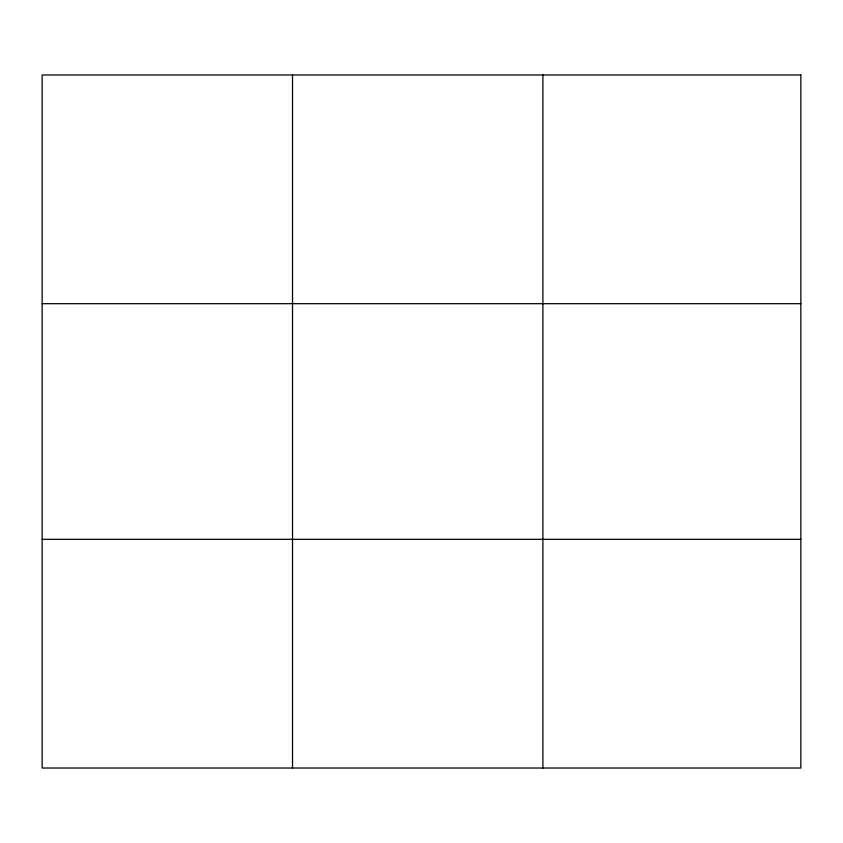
<?xml version="1.0" encoding="UTF-8"?>
<svg xmlns="http://www.w3.org/2000/svg" width="843" height="843" viewBox="0 0 843 843"><rect width="100%" height="100%" fill="white"/><g stroke="black" fill="none" stroke-linecap="round" stroke-linejoin="round"><path stroke-width="1.26" d="M292.521 768.026L292.521 74.974M542.892 768.026L542.892 74.974M42.15 303.68L800.85 303.68M42.15 539.32L800.85 539.32M800.85 74.974L800.85 768.026L42.15 768.026L42.15 74.974L800.85 74.974"/></g></svg>
